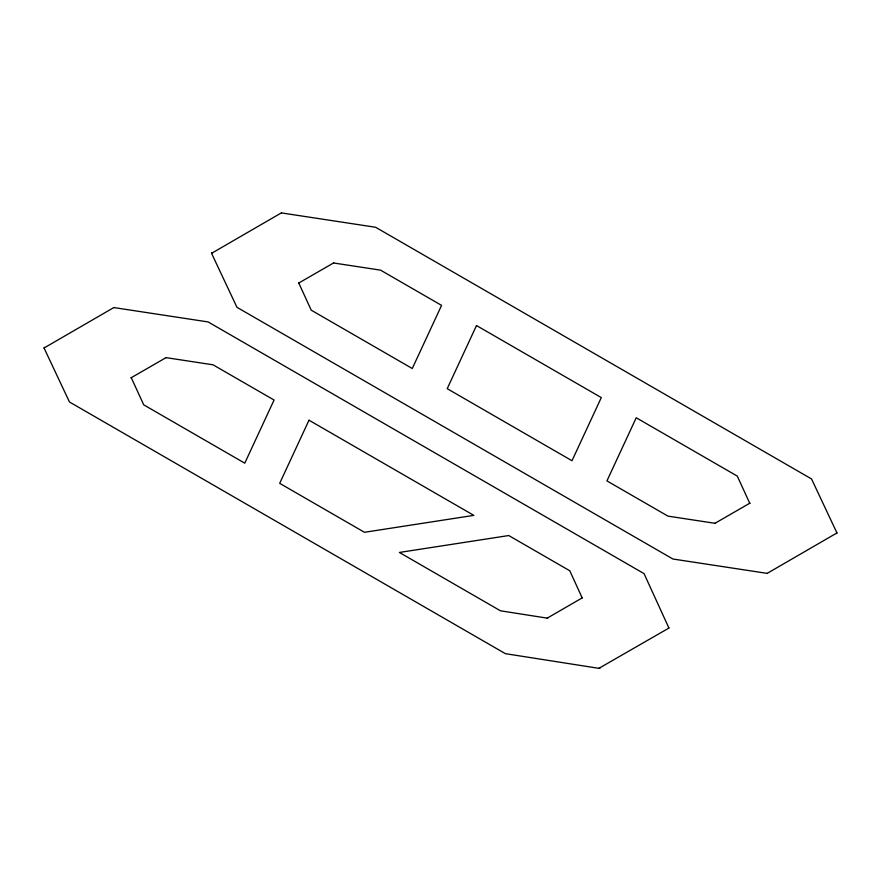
<?xml version="1.0" encoding="UTF-8"?>
<svg xmlns="http://www.w3.org/2000/svg" width="881" height="881" viewBox="0 0 881 881"><rect width="100%" height="100%" fill="white"/><g stroke="black" fill="none" stroke-linecap="round" stroke-linejoin="round"><path stroke-width="1.32" d="M669.053 627.977L598.893 668.338L505.397 653.669L69.456 401.978L44.05 347.995L44.424 347.345M166.035 357.642L213.037 364.811L274.068 400.04L244.764 463.175L143.713 404.831L131.192 377.52M766.899 573.333L672.897 559.006L236.967 307.315L211.561 253.332L211.925 252.682M333.547 262.979L380.537 270.137L441.579 305.377L412.275 368.511L311.224 310.167L298.703 282.856M749.808 503.414L737.287 476.103L636.236 417.759L606.932 480.894L667.963 516.134L714.965 523.292M836.576 533.589L836.95 532.939L811.544 478.956L375.614 227.265L281.612 212.938M44.05 347.995L113.946 307.491M211.561 253.332L281.457 212.828M131.005 377.839L166.19 357.554M298.516 283.175L333.69 262.89M582.187 597.913L569.776 570.767L508.744 535.538L399.401 552.453L500.452 610.797L547.211 618.132L582.33 597.825M714.81 523.38L749.995 503.095M836.95 532.939L767.054 573.443M547.211 618.132L547.762 618.022M598.893 668.338L600.016 668.117M668.855 627.889L644.044 573.619L208.103 321.928L114.101 307.612M309 420.204L279.695 483.339L364.47 532.289L473.824 515.374L309 420.204M476.5 325.541L447.207 388.675L572 460.73L601.305 397.595L476.5 325.541"/></g></svg>
